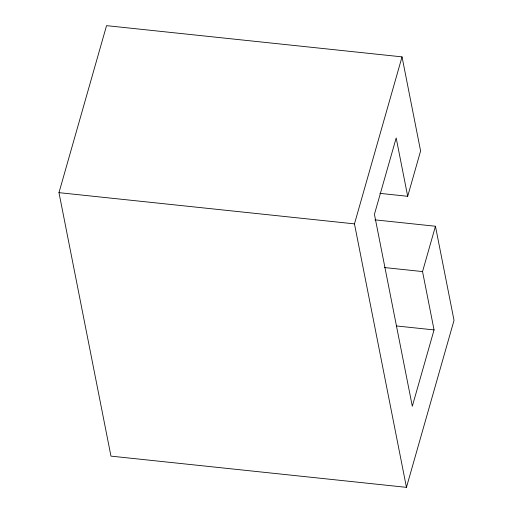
<?xml version="1.0" encoding="UTF-8"?>
<svg xmlns="http://www.w3.org/2000/svg" width="513" height="513" viewBox="0 0 513 513"><rect width="100%" height="100%" fill="white"/><g stroke="black" fill="none" stroke-linecap="round" stroke-linejoin="round"><path stroke-width="0.77" d="M374.926 219.853L435.454 226.246L454.024 320.349L406.45 487.35L110.962 456.128L58.976 192.651L106.55 25.65L402.038 56.872L420.602 150.969L407.694 196.299L379.819 193.356M406.45 487.35L354.464 223.873L402.038 56.872M407.694 196.299L396.183 137.959L374.432 214.299L412.311 406.264L434.056 329.917L422.545 271.576L435.454 226.246M58.976 192.651L354.464 223.873M384.314 267.536L422.545 271.576M396.62 325.967L434.056 329.917"/></g></svg>
